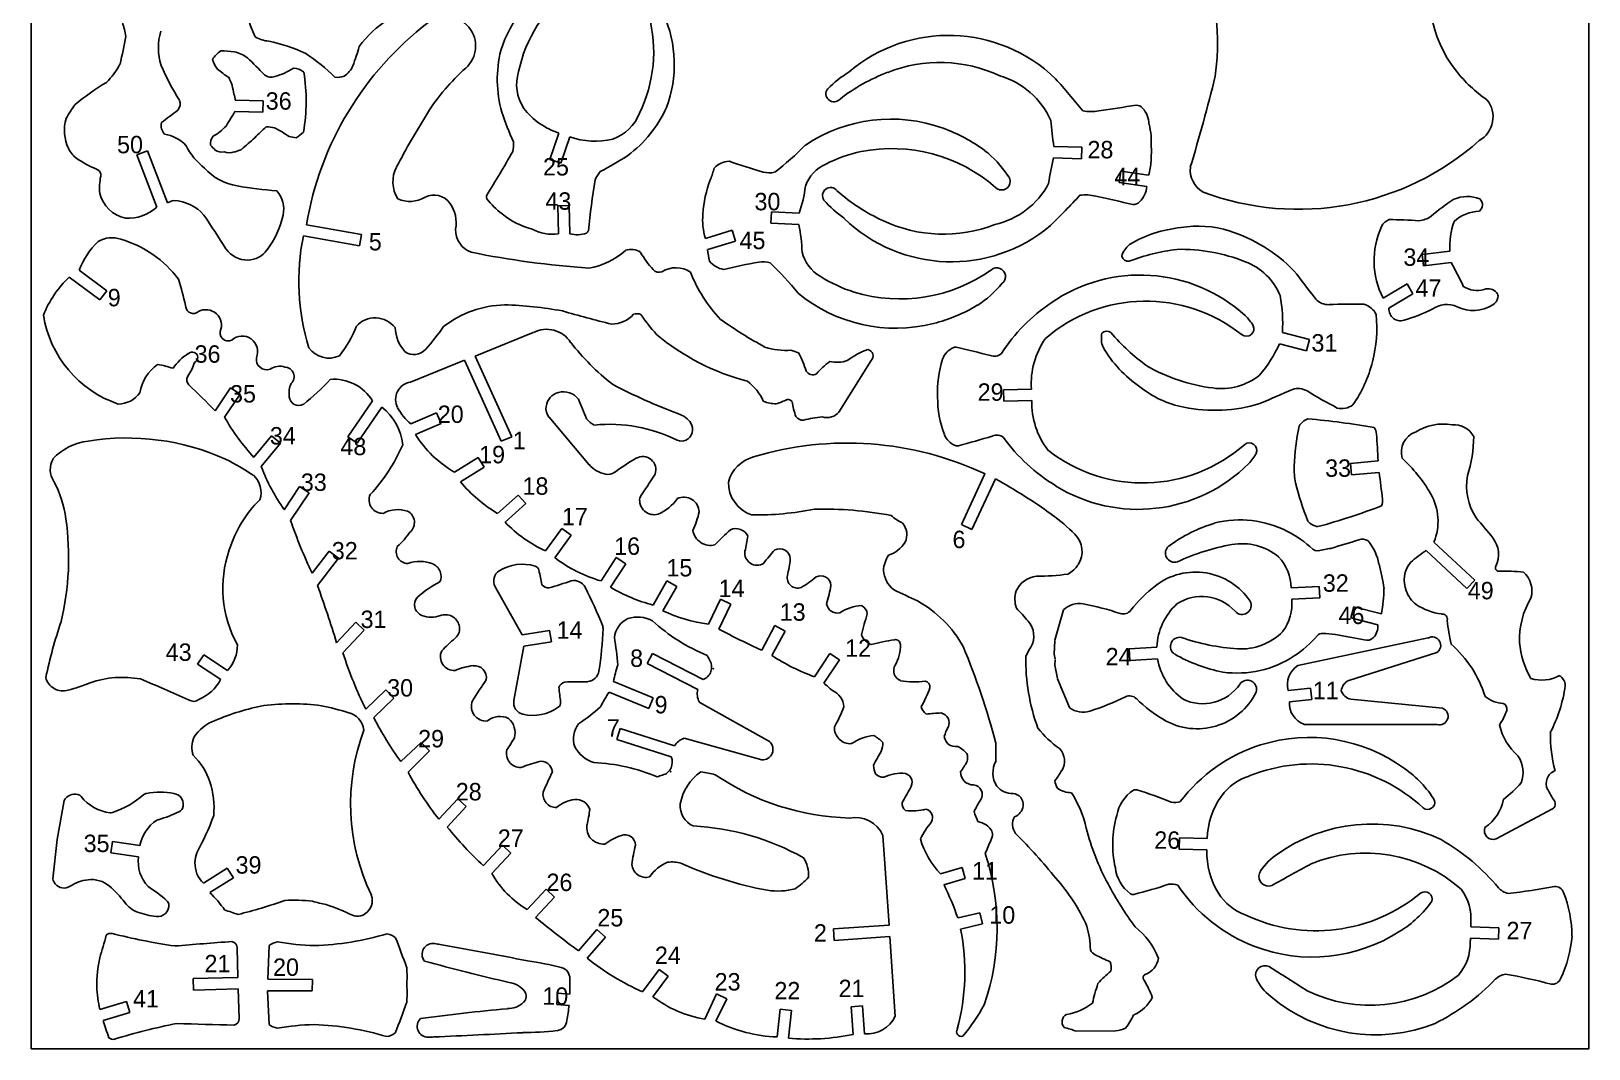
# Model space of a CAD drawing. Extents: x 6 to 285, y 6 to 324.
# Drawn here: x 5.8 to 285, y 5.6 to 187.9 of the extents above; entities that cross this region are included whole.
import ezdxf

# ---------------------------------------------------------------- set-up
doc = ezdxf.new("R2010")
doc.units = 0
doc.header["$MEASUREMENT"] = 0
doc.layers.get('0').update_dxf_attribs({"linetype": 'CONTINUOUS'})
doc.layers.add('TEXT', color=1, linetype='CONTINUOUS')

msp = doc.modelspace()

# ---------------------------------------------------------------- linework, layer by layer
at = {"color": 7}
for p, q in [((47.35, 173.38), (42.31, 173.48)), ((47.38, 175.43), (42.39, 175.52)), ((47.38, 175.43), (47.35, 173.38)), ((100.4, 169.64), (98.78, 164.91)), ((102.35, 168.97), (100.73, 164.24)), ((26.63, 166.45), (24.72, 165.71)), ((28.34, 156.38), (24.72, 165.71)), ((30.25, 157.12), (26.63, 166.45)), ((98.78, 164.91), (99.75, 164.58)), ((194.05, 165.04), (189.06, 165.21)), ((194.12, 167.09), (189.13, 167.25)), ((194.12, 167.09), (194.05, 165.04)), ((100.73, 164.24), (99.75, 164.58)), ((201.12, 162.8), (200.84, 160.77)), ((206.07, 162.1), (201.12, 162.8)), ((205.79, 160.07), (200.84, 160.77)), ((100.2, 156.59), (102.25, 156.65)), ((100.32, 151.6), (100.2, 156.59)), ((102.38, 151.57), (102.25, 156.65)), ((138.48, 155.53), (138.38, 153.48)), ((143.47, 155.28), (138.48, 155.53)), ((126.68, 150.77), (131.45, 152.26)), ((131.45, 152.26), (132.05, 150.3)), ((143.37, 153.23), (138.38, 153.48)), ((127.07, 148.78), (132.05, 150.3)), ((260.1, 148.47), (255.13, 147.9)), ((255.13, 147.9), (255.37, 145.86)), ((260.33, 146.43), (255.37, 145.86)), ((12.64, 143.83), (18.14, 139.75)), ((14.4, 145.07), (19.38, 141.38)), ((248.13, 140.06), (252.43, 142.6)), ((252.43, 142.6), (253.47, 140.83)), ((19.38, 141.38), (18.14, 139.75)), ((249.17, 138.29), (253.47, 140.83)), ((229.55, 131.87), (234.4, 130.63)), ((230.07, 133.89), (234.91, 132.64)), ((234.91, 132.64), (234.4, 130.63)), ((38.76, 119.87), (41.55, 124.02)), ((40.46, 118.72), (43.25, 122.87)), ((43.25, 122.87), (41.55, 124.02)), ((185.09, 123.77), (180.09, 123.65)), ((180.09, 123.65), (180.14, 121.6)), ((67, 121.65), (62.55, 115.24)), ((68.67, 120.54), (64.23, 114.08)), ((185.14, 121.72), (180.14, 121.6)), ((45.72, 111.54), (48.91, 115.39)), ((48.91, 115.39), (50.5, 114.09)), ((64.23, 114.08), (62.55, 115.24)), ((47.04, 109.87), (50.5, 114.09)), ((247.23, 110.89), (242.25, 110.42)), ((242.25, 110.42), (242.44, 108.38)), ((51.16, 102.16), (53.91, 106.34)), ((53.91, 106.34), (55.62, 105.2)), ((247.42, 108.84), (242.44, 108.38)), ((52.31, 100.24), (55.62, 105.2)), ((56.17, 90.77), (59.24, 94.72)), ((57.13, 88.58), (60.87, 93.47)), ((59.24, 94.72), (60.87, 93.47)), ((93.8, 79.72), (88.98, 88.36)), ((231.65, 88.14), (236.65, 88.41)), ((236.65, 88.41), (236.7, 87.39)), ((236.76, 86.37), (236.7, 87.39)), ((190.81, 84.2), (189.31, 78.78)), ((231.76, 86.1), (236.76, 86.37)), ((242.35, 82.78), (242.86, 84.77)), ((247.82, 83.51), (242.86, 84.77)), ((60.55, 78.33), (63.97, 81.98)), ((63.97, 81.98), (65.48, 80.58)), ((247.19, 81.53), (242.35, 82.78)), ((61.69, 76.49), (65.48, 80.58)), ((93.8, 79.72), (98.73, 80.53)), ((94.13, 77.7), (99.06, 78.51)), ((98.73, 80.53), (99.06, 78.51)), ((189.3, 78.73), (189.14, 76.28)), ((232.84, 74.22), (256.17, 79.17)), ((35.6, 74.48), (36.73, 76.18)), ((41, 73.34), (36.73, 76.18)), ((94.13, 77.7), (92.33, 67.97)), ((189.14, 76.28), (189.34, 75.35)), ((202.58, 77.22), (207.57, 77.55)), ((202.71, 75.12), (202.58, 77.22)), ((202.71, 75.12), (207.71, 75.43)), ((257.73, 76.55), (241.97, 71.55)), ((39.77, 71.72), (35.6, 74.48)), ((189.27, 74.33), (189.35, 75.28)), ((189.74, 71.92), (189.27, 74.33)), ((65.8, 66.4), (69.39, 69.88)), ((69.39, 69.88), (70.82, 68.4)), ((191.94, 66.69), (189.76, 71.87)), ((231.12, 69.75), (235.1, 70.17)), ((235.1, 70.17), (235.32, 68.13)), ((67.22, 64.93), (70.82, 68.4)), ((231.34, 67.71), (235.32, 68.13)), ((258.77, 66.57), (242.32, 68.2)), ((233.94, 63.7), (257.79, 63.69)), ((72.05, 57.04), (75.72, 60.44)), ((73.36, 55.12), (77.21, 58.95)), ((75.72, 60.44), (77.21, 58.95)), ((78.88, 46.7), (82.29, 50.36)), ((82.29, 50.36), (83.79, 48.96)), ((11.69, 50.04), (10.45, 43.06)), ((80.38, 45.3), (83.79, 48.96)), ((9.69, 36.01), (10.45, 43.06)), ((20.36, 42.68), (20.08, 40.65)), ((25.31, 41.97), (20.36, 42.68)), ((86.87, 38.38), (90.28, 42.03)), ((90.28, 42.03), (91.78, 40.64)), ((158.47, 43.78), (159.56, 27.72)), ((211.6, 43.39), (211.54, 41.34)), ((216.6, 43.24), (211.6, 43.39)), ((25.03, 39.95), (20.08, 40.65)), ((88.37, 36.98), (91.78, 40.64)), ((216.54, 41.19), (211.54, 41.34)), ((94.7, 30.52), (98.14, 34.15)), ((98.14, 34.15), (99.63, 32.74)), ((96.19, 29.11), (99.63, 32.74)), ((103.92, 23.14), (107.2, 26.91)), ((105.47, 21.8), (108.75, 25.57)), ((107.2, 26.91), (108.75, 25.57)), ((149.6, 27.04), (159.56, 27.72)), ((149.6, 27.04), (149.74, 24.99)), ((149.74, 24.99), (159.7, 25.67)), ((159.7, 25.67), (160.67, 11.38)), ((263.79, 25.36), (268.78, 25.19)), ((263.85, 27.41), (268.85, 27.24)), ((268.85, 27.24), (268.78, 25.19)), ((115.39, 15.78), (118.36, 19.8)), ((118.36, 19.8), (119.99, 18.58)), ((117.24, 14.9), (119.99, 18.58)), ((126.54, 10.87), (128.66, 15.4)), ((128.55, 10.52), (130.47, 14.53)), ((128.66, 15.4), (130.47, 14.53)), ((139.5, 7.68), (140.06, 12.65)), ((140.06, 12.65), (142.1, 12.42)), ((141.54, 7.45), (142.1, 12.42)), ((152.78, 13.11), (154.82, 13.25)), ((153.13, 8.12), (152.78, 13.11)), ((155.17, 8.27), (154.82, 13.25))]:
    msp.add_line(p, q, dxfattribs=at)
at = {"color": 7, "linetype": 'CONTINUOUS'}
for p, q in [((54.59, 151.23), (64.65, 149.46)), ((55.16, 153.22), (65.01, 151.48)), ((65.01, 151.48), (64.65, 149.46)), ((95.81, 133.89), (85.39, 129.69)), ((83.49, 128.92), (73.8, 125.01)), ((83.49, 128.92), (90.06, 114.43)), ((85.39, 129.69), (91.96, 115.2)), ((156.34, 128.9), (150.58, 119.66)), ((73.87, 117.53), (78.46, 119.51)), ((74.68, 115.65), (79.27, 117.63)), ((78.46, 119.51), (79.27, 117.63)), ((98.62, 118.73), (105.83, 110.22)), ((91.96, 115.2), (90.06, 114.43)), ((81.68, 108.88), (85.94, 111.5)), ((82.76, 107.13), (87.01, 109.76)), ((87.01, 109.76), (85.94, 111.5)), ((176.76, 108.56), (172.57, 99.48)), ((178.63, 107.7), (174.43, 98.62)), ((176.76, 108.56), (176.76, 108.56)), ((89.38, 101.46), (93.11, 104.79)), ((94.48, 103.26), (93.11, 104.79)), ((90.75, 99.93), (94.48, 103.26)), ((97.98, 94.77), (100.93, 98.81)), ((102.58, 97.6), (100.93, 98.81)), ((172.57, 99.48), (174.43, 98.62)), ((99.64, 93.56), (102.58, 97.6)), ((257.22, 96.35), (264.54, 89.53)), ((107.95, 89.39), (110.68, 93.57)), ((109.67, 88.27), (112.41, 92.47)), ((112.41, 92.47), (110.68, 93.57)), ((255.83, 94.85), (263.14, 88.03)), ((117.27, 85.07), (119.76, 89.41)), ((119.76, 89.41), (121.54, 88.39)), ((264.54, 89.53), (263.14, 88.03)), ((119.05, 84.05), (121.54, 88.39)), ((127.19, 81.64), (129.37, 86.15)), ((129.03, 80.75), (131.21, 85.25)), ((129.37, 86.15), (131.21, 85.25)), ((136.76, 76.97), (139.1, 81.39)), ((139.1, 81.39), (140.92, 80.42)), ((138.57, 76.01), (140.92, 80.42)), ((117.19, 76.4), (116.21, 74.59)), ((126.24, 71.74), (117.19, 76.4)), ((146.19, 72.22), (148.95, 76.39)), ((148.95, 76.39), (150.66, 75.25)), ((125.28, 69.92), (116.21, 74.59)), ((147.9, 71.09), (150.66, 75.25)), ((110.17, 71.38), (117.28, 68.44)), ((109.38, 69.49), (116.5, 66.54)), ((117.28, 68.44), (116.5, 66.54)), ((138.12, 60.63), (125.56, 67.7)), ((111.39, 62.94), (110.77, 60.99)), ((121.11, 59.83), (111.39, 62.94)), ((120.5, 57.88), (110.77, 60.99)), ((136.76, 57.34), (122.87, 61.21)), ((278.49, 48.54), (268.4, 43.17)), ((36.72, 35.26), (40.95, 37.93)), ((40.95, 37.93), (42.07, 36.22)), ((168.82, 36.89), (172.65, 38.05)), ((172.65, 38.05), (173.24, 36.09)), ((37.84, 33.54), (42.07, 36.22)), ((169.41, 34.93), (173.24, 36.09)), ((171.93, 29.01), (175.82, 29.92)), ((172.4, 27.01), (176.29, 27.93)), ((175.82, 29.92), (176.29, 27.93)), ((42.85, 18.34), (42.75, 23.64)), ((48.2, 18.03), (48.48, 24.08)), ((42.85, 18.34), (34.85, 18.14)), ((34.85, 18.14), (34.9, 16.09)), ((48.2, 18.03), (56.2, 18.01)), ((56.2, 18.01), (56.19, 15.96)), ((18.1, 12.6), (22.9, 14.01)), ((22.9, 14.01), (23.48, 12.04)), ((42.9, 16.29), (34.9, 16.09)), ((42.9, 16.29), (43.06, 10.99)), ((48.19, 15.98), (56.19, 15.96)), ((48.19, 15.98), (48.45, 9.92)), ((100.16, 15.53), (100.02, 13.48)), ((102.35, 15.38), (100.16, 15.53)), ((18.68, 10.63), (23.48, 12.04)), ((102.21, 13.33), (100.02, 13.48)), ((200.17, 8.76), (193.12, 8.71))]:
    msp.add_line(p, q, dxfattribs=at)
at = {"linetype": 'CONTINUOUS'}
msp.add_lwpolyline([(5.8, 5.56), (285, 5.56), (285, 324.27), (5.8, 324.27)], close=True, dxfattribs=at)
at = {"color": 7}
for centre, radius, start, end in [((174.25, 185.91), 44.2, 352.0845, 26.2361), ((278.69, 194.49), 22.22, 161.0542, 218.1273), ((110.88, 177.93), 21.89, 117.8636, 162.7054), ((117.5, 175.6), 24.85, 127.0044, 168.2787), ((57.44, 193.23), 13.09, 171.9707, 208.9057), ((79.81, 174.13), 18.76, 122.2176, 144.0774), ((92.53, 184.19), 24.85, 333.7846, 15.0589), ((99.19, 181.95), 21.89, 339.3579, 24.1997), ((-16.82, 178.55), 40.5, 11.9624, 15.6633), ((39.5, 184.95), 10.88, 164.2679, 196.9998), ((170.24, 159.55), 27.59, 45.9651, 130.2735), ((-71.93, 204.72), 96.38, 346.3517, 349.3712), ((41.78, 180.95), 3.94, 120.4372, 152.0322), ((39.91, 164.59), 19.76, 83.3004, 90.3485), ((48.58, 190.86), 4.74, 236.7387, 267.7382), ((41.41, 154.52), 32.37, 65.1553, 77.5478), ((9.85, 201.52), 57.17, 339.7234, 343.3391), ((111.03, 179.26), 21.68, 166.1785, 195.7451), ((7.93, 189.64), 15.78, 316.0665, 330.9355), ((68.21, 198.35), 42.48, 202.9669, 212.5334), ((45.76, 185.61), 7.97, 200.6758, 214.3357), ((40.28, 176.86), 7.6, 55.6416, 75.2821), ((-226.97, -91.81), 386.43, 44.7208, 45.356), ((37.42, 156.75), 32.34, 45.1034, 57.047), ((59.91, 183.14), 3.84, 300.8656, 338.0865), ((168.65, 156.9), 25.39, 64.8929, 111.5438), ((41.59, 141.07), 43.74, 120.6502, 129.6384), ((55.1, 200.73), 25.27, 230.9414, 236.6241), ((32.9, 175.39), 9.33, 7.52, 27.0867), ((48.82, 181.47), 1.83, 228.3458, 291.4313), ((46.25, 191.19), 11.87, 285.8278, 303.4679), ((52.73, 178.27), 3.02, 49.8131, 88.719), ((22.59, 175.39), 32.5, 350.1104, 9.1725), ((60.8, 182.18), 2.57, 257.6518, 295.0117), ((100.62, 178.32), 7.8, 162.6502, 213.2342), ((163.42, 162.65), 21.05, 121.5314, 134.8378), ((171.33, 149.09), 33.65, 110.9084, 127.6425), ((175.42, 166.12), 14.34, 23.7929, 73.7989), ((-16.1, -0.28), 272.97, 39.5762, 41.1604), ((-97.18, 257.35), 324.6, 343.2006, 346.1818), ((280.74, 196.1), 24.82, 218.1273, 235.6517), ((32.67, 173.94), 9.85, 9.2623, 15.7306), ((149.7, 176.68), 1.44, 141.4296, 318.7619), ((28.45, 163.34), 18.65, 142.3026, 151.4887), ((85.43, 99.63), 91.29, 125.7351, 128.0611), ((30.71, 174.86), 1.8, 321.184, 20.6644), ((-34.45, 218.64), 89.06, 327.5823, 329.5362), ((140.31, 190.16), 52.88, 198.5051, 204.6768), ((104.47, 182.19), 13.19, 218.132, 252.0446), ((107.52, 175.95), 7.8, 288.8292, 339.4132), ((99.89, 183.09), 21.68, 306.3182, 335.8848), ((195.79, 180.86), 7.38, 258.3396, 280.6125), ((139.37, 565.84), 396.47, 278.3809, 279.3604), ((203.78, 172.97), 1.68, 42.135, 87.5337), ((201.75, 171.14), 4.41, 1.4981, 42.135), ((262.97, 172.53), 4.86, 299.3405, 39.3082), ((19.48, 170.14), 7.72, 164.1529, 205.0457), ((31.29, 170.99), 2.2, 166.3598, 224.244), ((34.28, 176.79), 8.74, 298.3402, 317.546), ((60.6, 155.66), 19.7, 129.9883, 138.1739), ((48.14, 166.68), 4.08, 71.6789, 92.8113), ((41.61, 154.29), 18.04, 54.6572, 64.3507), ((159.88, 144.69), 27.46, 69.9887, 123.831), ((159.32, 142.96), 29.28, 53.4702, 70.1237), ((257.03, 178.15), 68.77, 185.2102, 189.1197), ((192.47, 167.61), 14.17, 6.3632, 14.9066), ((28.58, 162.67), 6.88, 43.8691, 80.4769), ((39.89, 167.8), 1.95, 138.4041, 190.1257), ((7.5, 211.14), 57.17, 309.0104, 312.214), ((54.81, 182.39), 13.67, 258.3232, 263.7552), ((46.93, 178.23), 11.39, 304.1516, 312.3542), ((85.02, 167.78), 7.24, 348.6237, 2.3764), ((106.86, 181.37), 13.19, 250.0187, 283.9313), ((229.64, 168.24), 23.11, 177.6858, 183.9161), ((232.96, 204.77), 48.79, 249.4762, 311.6029), ((16.55, 168.77), 4.48, 205.0457, 235.3752), ((24.83, 180.77), 19.06, 235.3752, 247.7308), ((44.3, 172.9), 12.07, 206.874, 232.1362), ((-65.43, 71.07), 141.36, 42.5063, 42.989), ((40.14, 169.1), 2.86, 241.4963, 274.9978), ((41.3, 168.9), 2.8, 251.0661, 288.9339), ((41.09, 171.26), 5.14, 282.5755, 297.8242), ((-134.93, 294.96), 260.95, 328.4475, 330.4723), ((83.49, 209.68), 52.88, 297.3865, 303.5582), ((105.46, 206.1), 54.96, 307.7012, 315.3911), ((159.8, 141.39), 25.48, 101.8384, 116.9854), ((160.04, 138.5), 28.36, 48.9952, 101.1304), ((165.72, 152.27), 17.99, 33.1286, 52.1783), ((256.07, 149.77), 68.77, 167.028, 170.9375), ((144.18, 167.74), 62.42, 357.133, 359.0147), ((17.2, 162.11), 1.1, 348.5426, 67.7308), ((44.31, 170.06), 10, 222.0548, 260.9323), ((113.34, 158.05), 7.24, 139.6869, 153.4396), ((114.89, 166.66), 13.73, 337.3204, 346.155), ((131.19, 160.42), 4.19, 93.8217, 135.1774), ((167.78, 269.95), 111.62, 250.7091, 253.9976), ((138.13, 166.5), 4, 253.7167, 283.5349), ((150.98, 157.9), 6.77, 113.9158, 160.8275), ((179.74, 160.98), 1.54, 224.6502, 47.0293), ((197.05, 165), 9.48, 342.1944, 357.6957), ((218.08, 163.03), 4.53, 173.6301, 240.6806), ((28.58, 159.8), 10.52, 168.5426, 185.2769), ((54.77, 227.1), 67.99, 259.8065, 265.8206), ((46.01, 155.96), 5.06, 348.4298, 41.2888), ((365.01, 123.12), 260.95, 171.591, 173.6159), ((146.87, 153.97), 20.69, 159.0393, 176.8205), ((119.28, 163.37), 25.51, 341.5171, 352.6986), ((149.08, 158.45), 1.44, 37.3858, 214.7181), ((172.52, 184.52), 33.65, 228.5052, 245.2392), ((175.46, 167.26), 14.34, 282.3487, 332.3547), ((201.4, 160.48), 4.41, 314.0127, 354.6496), ((23.98, 160.31), 6.06, 194.0941, 257.7715), ((23.16, 162.07), 7.69, 266.5888, 312.305), ((31.75, 154.82), 2.75, 97.5395, 123.2132), ((31.1, 150.09), 7.46, 40.5113, 87.7669), ((88.41, 158.17), 1, 166.1735, 197.9153), ((101.16, 169.05), 17.69, 219.2355, 231.7199), ((163.71, 171.53), 21.05, 221.3099, 234.6163), ((-4.45, 346.15), 272.97, 314.9873, 316.5715), ((194.79, 151.18), 7.38, 75.5351, 97.8081), ((112.63, -229.13), 396.47, 76.7873, 77.7668), ((203.29, 158.52), 1.68, 268.614, 314.0127), ((278.48, 129.62), 33.23, 122.0952, 130.9295), ((263.22, 152.27), 6, 68.2684, 113.4918), ((264.54, 156.77), 1.4, 306.502, 49.7974), ((-233.37, -25.58), 324.91, 32.4776, 33.7525), ((34.39, 158.84), 17.04, 323.4717, 346.7572), ((98.93, 165.76), 13.73, 230.509, 255.8935), ((136.82, 154.04), 10.66, 174.2211, 197.8999), ((170.73, 174.16), 27.59, 225.8742, 310.1826), ((169.32, 176.91), 25.39, 244.6039, 291.2548), ((250.12, 151.83), 2.5, 111.6123, 155.2076), ((247.7, 49.87), 104.29, 86.2503, 89.1752), ((254.19, 158.37), 4.44, 274.2725, 304.7479), ((272.83, 149.44), 12.76, 160.0351, 184.3588), ((265.67, 148.39), 7.26, 92.3565, 131.8039), ((20.26, 145.88), 5, 71.3975, 119.2987), ((99.21, 159.07), 7.56, 241.2871, 278.4434), ((103.61, 156.36), 4.94, 255.6095, 290.3181), ((104.76, 152.55), 1, 304.148, 335.8898), ((118.49, 147.59), 25.51, 1.5892, 12.7707), ((213.98, 130.82), 21.98, 95.4938, 120.9776), ((214.99, 134.33), 18.63, 72.6197, 99.6206), ((212.17, 125.51), 27.89, 44.2448, 72.5115), ((261.12, 146.75), 14.62, 155.2076, 207.2456), ((28.49, 139.49), 15.15, 134.7993, 158.3908), ((16.37, 131.66), 19.74, 36.6115, 73.8592), ((44.62, 151.67), 4.79, 215.5909, 270.6492), ((44.65, 151.02), 4.13, 270.2161, 325.9398), ((147.85, 150.95), 20.91, 186.0288, 191.7281), ((150.58, 149.88), 6.77, 193.4603, 240.372), ((205.13, 146.52), 3.99, 128.1213, 164.8035), ((215.59, 112.62), 36.45, 96.9717, 110.8276), ((211.88, 117.79), 31.02, 68.1972, 91.3242), ((130.63, 149.34), 4.19, 219.1105, 260.4662), ((156.15, 36.71), 111.62, 100.2902, 103.5787), ((136.94, 142.6), 4, 70.7529, 100.5711), ((100.49, 106.45), 54.96, 38.8968, 46.5867), ((178.89, 143.95), 1.54, 307.2586, 129.6377), ((202.44, 147.88), 1.21, 195.051, 278.6078), ((219.64, 136.47), 10.79, 21.9772, 69.6048), ((82.31, 53.11), 201.01, 26.2826, 27.6643), ((25.98, 129.72), 19.42, 133.3943, 157.8601), ((-37.07, 122.18), 72.47, 13.2336, 17.0568), ((161, 165.43), 25.48, 237.3024, 252.4495), ((161.53, 168.28), 28.36, 253.1574, 305.2926), ((165.81, 154.01), 17.99, 302.1095, 321.1592), ((204.56, 116.11), 28.09, 47.8507, 124.6221), ((-310.81, -278.24), 688.4, 37.40239, 37.93432), ((160.75, 162.14), 27.46, 230.4569, 284.2991), ((204.16, 135.55), 25.97, 356.3263, 11.0046), ((238.34, 142), 3.11, 222.4707, 272.1913), ((264.93, 146.01), 4.57, 238.3419, 286.3466), ((266.96, 139.73), 2.03, 40.1219, 111.2501), ((266.64, 140.66), 2.13, 302.2809, 346.3074), ((267.74, 140.39), 1, 346.3074, 40.1219), ((27.92, 140.18), 20.17, 188.9823, 251.2052), ((34.91, 138.75), 1.44, 179.2106, 290.4107), ((37.12, 135.2), 2.79, 345.2772, 127.8097), ((160.37, 163.92), 29.28, 284.1642, 300.8176), ((206.39, 112.89), 31.77, 124.0331, 147.0797), ((205.6, 111.94), 27.58, 51.2895, 130.7497), ((217.13, 130.41), 9.05, 31.3982, 46.0731), ((242.86, 24.03), 114.96, 89.0964, 92.1913), ((243.77, 135.64), 3.45, 25.575, 74.8001), ((223.47, 134.75), 23.53, 345.0177, 5.8077), ((251.28, 138.12), 2.12, 175.3488, 294.5069), ((243.66, 164.85), 29.88, 285.8334, 296.3646), ((259.51, 134.62), 4.31, 64.0694, 126.7954), ((264.27, 144.41), 6.57, 244.0694, 302.2809), ((41.12, 133.85), 1.45, 153.7856, 296.2983), ((198.6, 132.94), 1.21, 52.556, 136.1127), ((223.6, 134.6), 1.36, 236.3957, 22.9524), ((43.62, 130.49), 2.78, 336.5047, 132.0228), ((171.43, 130.59), 0.679, 76.7263, 122.7313), ((63.03, -343.58), 487.08, 76.3803, 77.1228), ((199.15, 124.77), 14.09, 145.0929, 184.0571), ((201.61, 132.84), 3.99, 166.3602, 203.0424), ((216.93, 142.32), 21.98, 210.1862, 235.6699), ((227.12, 157.49), 36.45, 220.3361, 234.1921), ((206.05, 142.91), 25.97, 320.1591, 334.8374), ((38.37, 122.84), 8.51, 121.1715, 146.8662), ((25.39, 131.87), 10.27, 325.7271, 341.0754), ((34.67, 129.42), 0.988, 295.9799, 135.7753), ((48.05, 129.12), 1.9, 172.2291, 287.6517), ((186.66, 123.37), 18.41, 161.7335, 183.185), ((172.33, 128.1), 3.32, 112.4445, 161.7335), ((178.45, 131.48), 1.82, 246.4899, 313.7094), ((223.36, 134.3), 23.53, 325.356, 346.1461), ((33.32, 121.63), 8.18, 126.6759, 169.5939), ((23.99, 104.38), 24.22, 72.5587, 79.4083), ((34.89, 125.4), 1.22, 145.7271, 226.9719), ((50.32, 125.01), 2.86, 70.3229, 126.3043), ((51.25, 126.02), 1.68, 312.471, 88.9755), ((221.38, 154.75), 31.02, 239.8396, 262.9665), ((219.17, 134.64), 10.79, 261.559, 309.1866), ((21.39, 125.86), 4.77, 270.3756, 324.7501), ((-48.99, 35.54), 121.71, 43.8615, 46.9719), ((57, 122.94), 4.97, 158.2368, 186.3488), ((34.56, 147.35), 33.07, 307.2723, 318.6389), ((60.08, 117.42), 8.11, 31.4713, 94.9708), ((216.12, 138.76), 18.63, 231.5432, 258.544), ((-45.49, 753.76), 688.4, 293.22945, 293.76138), ((232.88, 120.77), 3.11, 58.9725, 108.6931), ((293.74, 221.94), 114.96, 238.9725, 242.0674), ((53.77, 122.54), 1.71, 184.853, 298.6154), ((62.8, 112.89), 9.64, 5.3424, 52.5053), ((186.68, 122.21), 18.41, 179.5721, 201.0235), ((199.23, 121.4), 14.09, 178.7, 217.6641), ((217.91, 147.85), 27.89, 258.6523, 286.919), ((240.7, 123.73), 3.45, 256.3637, 305.5887), ((73.19, 137.18), 37.57, 209.4264, 223.04), ((235.5, 115.79), 2.77, 107.796, 151.5431), ((223.74, -11.6), 130.48, 79.9413, 85.2038), ((22.97, 71.98), 43.03, 65.7494, 99.3048), ((172.6, 116.79), 3.32, 201.0235, 250.3125), ((40.74, 582.66), 487.08, 285.6343, 286.3767), ((178.88, 113.71), 1.82, 49.0476, 116.2671), ((205.89, 133.62), 31.77, 215.6773, 238.7239), ((277.16, 107.9), 45.04, 168.2068, 177.3563), ((244.6, 115.56), 2.34, 3.6384, 34.3221), ((-858.1, 45.44), 1107.27, 3.38868, 3.63843), ((17.29, 104.09), 10.44, 97.0795, 136.5145), ((43.13, 126.54), 31.93, 317.239, 336.4615), ((171.82, 114.26), 0.679, 240.0257, 286.0307), ((205.05, 134.53), 27.58, 232.0073, 311.4676), ((224.12, 112.76), 1.36, 339.8046, 126.3613), ((217.46, 116.63), 9.05, 316.6839, 331.3588), ((13.05, 109.37), 3.83, 150.2317, 213.8646), ((20.26, 70.27), 45.74, 56.322, 63.542), ((80.53, 122.83), 35.91, 201.1479, 215.1344), ((204.22, 130.31), 28.09, 238.1349, 314.9063), ((244.09, 109.56), 11.93, 178.0137, 192.5896), ((-7.54, 97.96), 19.72, 7.4753, 28.0444), ((42.93, 105.27), 4.08, 340.7988, 48.6335), ((276.29, 117.29), 45.04, 193.247, 202.3965), ((-851.08, -30.21), 1107.27, 6.96483, 7.21458), ((61.53, 88.81), 21.12, 134.2862, 163.1239), ((68.79, 103.92), 2.42, 156.862, 272.607), ((245.7, 103.77), 2.34, 336.2811, 6.9648), ((-36.27, 93.54), 48.79, 346.4564, 8.2275), ((71.52, 96.71), 5.46, 71.5746, 118.6451), ((72.24, 99.87), 2.26, 310.1099, 63.6736), ((201.8, 224.92), 130.48, 285.3995, 290.662), ((137.47, 129.47), 90.04, 198.9425, 205.449), ((60.05, 107.81), 16.73, 312.8703, 324.6746), ((226.39, 72.62), 28.43, 107.2518, 125.9158), ((222.46, 81.62), 18.71, 62.8767, 103.9111), ((221.82, 80.39), 20.09, 47.0471, 62.8767), ((236.79, 101.87), 2.77, 219.0601, 262.8073), ((60.98, 88.06), 20.83, 160.7161, 209.0108), ((73.37, 94.65), 2.14, 155.1808, 268.2452), ((210.75, 94.38), 1.65, 129.2565, 287.2793), ((227.89, 57.39), 39.13, 100.1598, 115.1784), ((222.82, 85.68), 10.39, 50.7006, 100.1361), ((236.28, 95.92), 1.12, 227.0471, 279.9846), ((217.35, 203.44), 110.3, 279.9846, 281.1777), ((109.45, 529.98), 453.57, 286.5607, 287.2272), ((244.44, 95.18), 1.71, 55.1244, 112.6102), ((238.55, 90.8), 8.98, 10.3101, 40.112), ((75.46, 86.77), 6.13, 67.7861, 110.5557), ((76.86, 90.2), 2.42, 335.8747, 67.7861), ((93.86, 84.51), 7.88, 73.4099, 121.7785), ((223.17, 87.96), 8.48, 1.2288, 42.7778), ((214.26, 83.38), 34.34, 7.7603, 15.243), ((90.83, 89.4), 2.13, 121.7785, 209.1457), ((95.83, 91.1), 1, 12.4719, 73.4099), ((-18.32, 65.85), 117.91, 11.1735, 12.4719), ((76.47, 164.22), 79.24, 286.2457, 289.2561), ((103.09, 87.17), 2.29, 28.3199, 102.0597), ((214.5, 79.17), 11.81, 33.846, 127.5041), ((-189.93, 0.41), 262.32, 17.2799, 19.6405), ((85.98, 74.68), 16.09, 115.4089, 132.7421), ((98.56, 89.71), 1.57, 219.8848, 273.0096), ((36.93, 53.39), 76.58, 21.3533, 27.0882), ((221.83, 69.62), 23.84, 127.5041, 142.5108), ((215.62, 78.52), 8.09, 42.2046, 123.4089), ((221.53, 88.49), 26.75, 349.2639, 358.9854), ((76.59, 85.12), 2.06, 137.9273, 248.5912), ((193.63, 81.3), 4.04, 79.894, 134.152), ((186.38, 40.65), 45.33, 71.1793, 79.894), ((201.55, 85.17), 1.7, 251.1793, 322.5108), ((218.58, 77.13), 11.01, 132.3127, 177.8446), ((222.85, 85.01), 1.63, 220.1458, 27.001), ((223.31, 85.37), 8.48, 323.4111, 4.9601), ((99.66, 52.46), 93.33, 161.4748, 167.8477), ((77.49, 87.75), 4.85, 250.0782, 289.9218), ((80.02, 80.77), 2.58, 15.2674, 109.9218), ((80.31, 80.85), 2.28, 310.7041, 15.2674), ((107.31, 80.91), 1, 357.3258, 21.3533), ((243.72, 81.44), 3.48, 319.5343, 1.3395), ((104.93, 52.22), 35.48, 130.7041, 136.0297), ((31.82, 84.43), 76.58, 351.5909, 357.3258), ((211.66, 77.65), 1.65, 78.9096, 236.9324), ((224.71, 116.26), 39.13, 251.0105, 266.0291), ((222.71, 87.6), 10.39, 266.0528, 315.4883), ((221.16, 92.75), 20.09, 303.3122, 319.1417), ((237.2, 78.87), 1.12, 86.2043, 139.1417), ((229.97, -30.06), 110.3, 85.0112, 86.2043), ((157.91, -366.34), 453.57, 78.9617, 79.6282), ((245.24, 80.48), 1.71, 253.5787, 311.0645), ((256.92, 77.84), 1.52, 302.0811, 119.5611), ((36.2, 77.81), 6.56, 317.031, 1.3049), ((130.05, 98.41), 71.79, 197.7797, 206.482), ((81.61, 75.81), 2.45, 154.7346, 274.1805), ((218.57, 77.25), 11.01, 189.4998, 235.0317), ((224.86, 100.96), 28.43, 240.2731, 258.9371), ((221.92, 91.59), 18.71, 262.2778, 303.3122), ((86.28, 62.73), 11.55, 96.2222, 112.8854), ((85.26, 72.08), 2.14, 349.2803, 96.2222), ((105.31, 73.62), 2.29, 276.6194, 350.3591), ((234.97, 70.84), 3.99, 122.16, 195.786), ((11.52, 72.88), 3.19, 193.8826, 286.5554), ((2.05, 106.8), 38.42, 285.6762, 291.9263), ((22.17, 54.23), 17.89, 79.668, 108.8456), ((-108.17, -249.39), 347.88, 65.8735, 67.4255), ((32.63, 75.58), 8.11, 293.5843, 331.6124), ((1200.69, -661.49), 1333.06, 146.63336, 146.82621), ((101.84, 69.76), 1.57, 105.6695, 158.7942), ((-16.52, 54.93), 117.91, 6.2072, 7.5056), ((104.78, -7.9), 79.24, 89.423, 92.4333), ((215.81, 75.49), 8.09, 243.9354, 325.1398), ((223.82, 69.99), 1.63, 340.3434, 147.1986), ((242.85, 69.5), 2.23, 113.2281, 174.4892), ((34.92, 69.42), 1.6, 236.0774, 306.7133), ((87.33, 66.92), 2.63, 157.4003, 276.4201), ((94.42, 67.58), 2.13, 169.5334, 256.9005), ((99.7, 67.57), 1, 305.2692, 6.2072), ((181.97, 109.32), 45.33, 287.4504, 296.1651), ((202.71, 67.1), 1.7, 44.8336, 116.1651), ((220.83, 85.11), 23.84, 224.8336, 239.8403), ((214.78, 74.71), 11.81, 239.8403, 333.4984), ((235.32, 67.45), 3.99, 176.1665, 249.7926), ((242.76, 70.39), 2.23, 197.4634, 258.7244), ((115.55, 89.09), 54.03, 206.5592, 216.3747), ((89.85, 61.62), 3.5, 64.1025, 129.641), ((89.03, 62.16), 3.51, 345.2279, 47.8268), ((95.73, 73.19), 7.88, 256.9005, 305.2692), ((194.36, 69.92), 4.04, 233.1924, 287.4504), ((258.25, 65.14), 1.52, 252.3915, 69.8714), ((93.52, 58.51), 2.54, 165.7243, 271.3915), ((49.91, 86.86), 49.62, 326.0292, 328.9521), ((234.94, 32.25), 29.11, 107.5441, 142.8121), ((234.89, 32.46), 28.89, 53.7858, 107.5839), ((106.2, 23.23), 35.08, 105.733, 111.0865), ((97.23, 55.09), 1.99, 2.9938, 105.733), ((235.2, 27.03), 29.57, 47.1904, 111.9997), ((126.85, 84.16), 60.87, 208.5072, 217.9922), ((869.05, -303.86), 849.44, 154.9957, 155.25538), ((130.99, 47.82), 8.99, 124.9736, 169.6751), ((122.7, 32.71), 22.69, 75.369, 82.0434), ((153.56, 91.4), 44.5, 235.6153, 268.5862), ((226.84, 45.38), 9.45, 106.6578, 144.6612), ((241.02, 40.02), 19.18, 31.6092, 55.2187), ((13.67, 48.9), 2.29, 76.8249, 149.2415), ((13.96, 50.16), 1, 37.9752, 76.8249), ((20.84, 55.52), 7.72, 217.9752, 263.3574), ((14.94, 63.94), 16.94, 288.7199, 310.7382), ((26.65, 50.35), 1, 100.2317, 130.7382), ((28.88, 38.03), 13.52, 79.355, 100.2317), ((31.1, 49.37), 1.96, 336.7768, 82.0262), ((99.94, 51.18), 2.4, 167.6393, 271.2987), ((207.02, 46.25), 6.72, 123.0378, 170.3856), ((203.78, 51.16), 0.829, 75.8526, 120.036), ((180.79, -22.84), 78.32, 67.978, 72.7757), ((230.32, 42.92), 13.72, 144.6612, 178.6473), ((11.79, 50.02), 0.1, 149.2415, 169.9136), ((20.06, 48.85), 1, 263.3574, 288.7199), ((22.04, 69.3), 23.61, 286.0855, 296.0955), ((31.98, 49), 1, 296.0955, 336.7768), ((103.81, 44.5), 5.74, 95.7563, 131.6808), ((103.49, 47.62), 2.6, 18.8495, 95.7563), ((72.93, 53.18), 33.36, 347.0157, 351.8756), ((126, 49.05), 3.87, 174.3123, 246.8563), ((210.79, 53.26), 3.55, 259.7763, 285.7354), ((256.09, 49.75), 1.31, 232.5322, 14.1093), ((31.93, 40.84), 6.72, 122.5653, 170.2409), ((28.86, 45.65), 1, 106.0855, 122.5653), ((132.47, 87.58), 67.09, 219.0652, 227.1753), ((108.35, 45.2), 2.96, 170.6202, 274.972), ((122.05, -0.06), 45.62, 60.9042, 86.9522), ((153.53, 41.62), 5.39, 23.5367, 101.3866), ((217.86, 42.2), 18.21, 163.508, 178.4007), ((246.09, 16.72), 29.13, 64.6838, 126.3116), ((115.6, 32.47), 12.02, 109.4863, 125.5505), ((112.22, 42.02), 1.89, 1.202, 109.4863), ((152.21, 33.19), 39.12, 166.8911, 172.0959), ((217.86, 42.15), 18.21, 178.2469, 193.1397), ((239.01, 9.41), 38.9, 39.9521, 59.8565), ((31.7, 39.19), 6.72, 173.5224, 222.4949), ((139.49, 36.7), 5.67, 355.9891, 33.1206), ((230.25, 40.71), 13.72, 178.0004, 211.9864), ((233.34, 33.24), 8.28, 122.8936, 152.9398), ((245, 14.79), 25.84, 48.5083, 112.1691), ((104.02, 45.99), 18.06, 209.9342, 238.9414), ((115.98, 38.8), 2.52, 185.2525, 285.3143), ((123.08, 31.81), 7.89, 113.9355, 144.6857), ((120.5, 31.72), 7.32, 75.9227, 94.82), ((149.94, 99.98), 67.12, 245.6602, 259.5433), ((134.3, 46.44), 14.84, 304.6893, 316.9384), ((206.81, 38.75), 6.72, 186.2621, 233.6099), ((227.55, 36.41), 1.69, 159.6485, 291.122), ((-186.65, 800.2), 870.54, 298.45624, 298.98832), ((9.79, 36), 0.1, 173.8497, 194.5218), ((11.91, 36.55), 2.29, 194.5218, 218.8202), ((11.69, 36.37), 2, 218.8202, 302.7139), ((16.94, 28.19), 7.72, 96.9298, 122.7139), ((16.61, 30.89), 5, 49.9382, 96.9298), ((8.93, 21.75), 16.94, 36.2979, 49.9382), ((14.24, 14.62), 23.61, 47.6678, 58.0112), ((139.63, 46.1), 12.27, 261.2274, 284.7114), ((184.65, 109.26), 78.32, 283.872, 288.6696), ((210.15, 31.53), 3.55, 70.9123, 96.8713), ((235.49, 51.09), 29.11, 213.8356, 249.1035), ((255.58, 32.38), 1.31, 342.5383, 124.1154), ((255.19, 28.91), 8.68, 354.4431, 37.1217), ((271.19, 36.56), 3.21, 222.5563, 258.1468), ((261.26, 124.59), 91.65, 275.8067, 281.0636), ((278.92, 33), 1.65, 21.2456, 92.5083), ((259.59, 25.48), 22.39, 0.7676, 21.2456), ((26.61, 34.74), 5, 216.2979, 249.8209), ((28.51, 31.22), 1.96, 261.7371, 6.9865), ((29.47, 31.34), 1, 6.9865, 47.6678), ((203.28, 34.03), 0.829, 236.6117, 280.7951), ((226.63, 38.45), 9.45, 211.9864, 249.9898), ((236.06, 56.29), 29.57, 244.648, 309.4573), ((241.11, 42.98), 19.18, 301.429, 325.0384), ((29.55, 42.74), 13.52, 249.8209, 264.4083), ((180.94, 130.86), 132.42, 230.2093, 234.4354), ((259.58, 27.63), 4.28, 357.0259, 5.8671), ((235.43, 50.89), 28.89, 249.0638, 302.8619), ((259.51, 25.42), 4.28, 350.3379, 359.1791), ((259.66, 27.56), 22.39, 334.9594, 355.4374), ((255.05, 24.44), 8.68, 319.0833, 1.7619), ((133.42, 56.69), 44.71, 231.3106, 246.2278), ((226.96, 18.78), 1.69, 65.083, 196.5565), ((-236.87, -715.92), 870.54, 57.21667, 57.74875), ((232.95, 21.57), 8.28, 203.2651, 233.3113), ((245.81, 39.2), 25.84, 244.0359, 307.6967), ((240.18, 44.97), 38.9, 296.3485, 316.2529), ((270.5, 15.74), 3.21, 98.0582, 133.6487), ((254.77, -71.44), 91.65, 75.1414, 80.3983), ((278.45, 18.78), 1.65, 263.6967, 334.9594), ((130.18, 32.03), 21.48, 232.9216, 260.2216), ((246.77, 37.2), 29.13, 229.8934, 291.5212), ((155.68, 13.79), 5.54, 264.7565, 334.2491), ((140.57, 34.35), 26.69, 243.2395, 267.702), ((144.96, 48.98), 41.67, 265.2879, 281.304)]:
    msp.add_arc(centre, radius, start, end, dxfattribs=at)
at = {"color": 7, "linetype": 'CONTINUOUS'}
for centre, radius, start, end in [((80.17, 185.23), 5.3, 311.5769, 127.3947), ((111.86, 143.77), 57.48, 127.3947, 170.5363), ((108.71, 153.06), 37.71, 131.5769, 147.6888), ((188.29, 102.73), 131.86, 147.6888, 152.5275), ((76.38, 160.91), 5.74, 152.5275, 212.2131), ((73.7, 162.73), 5.34, 246.0086, 300.4997), ((78.02, 155), 3.52, 36.3794, 117.1464), ((75.77, 153.51), 6.21, 349.6795, 35.1898), ((94.46, 143.16), 40.68, 168.554, 197.1456), ((86.18, 152.3), 4.3, 178.6991, 249.019), ((116.74, 307.16), 162.08, 258.5766, 266.112), ((103.73, 158.02), 12.73, 279.1422, 312.4355), ((113.32, 145.71), 3.09, 56.0622, 108.9684), ((127.52, 155.07), 14.21, 208.6176, 223.9947), ((118.37, 146.08), 1.39, 219.1415, 290.7362), ((121.38, 140.8), 4.71, 56.29, 122.305), ((147.55, 153.76), 25.23, 200.9975, 223.9196), ((91.17, 120.15), 18.72, 91.5619, 127.6452), ((88.6, 69.17), 69.72, 79.7395, 88.3076), ((156.62, 328.15), 198.33, 253.718, 256.3606), ((109.75, 140.89), 5.48, 271.1167, 317.4103), ((114.35, 135.41), 1.87, 66.5152, 107.8256), ((145.93, 158.39), 37.46, 214.5973, 221.4918), ((45.63, 142.12), 19.77, 321.2136, 339.0866), ((67.44, 131.97), 4.56, 37.9312, 137.2768), ((78.36, 135.23), 7.34, 183.5713, 220.1909), ((28.97, 171.9), 62.78, 319.2433, 323.9646), ((98.19, 129.34), 5.14, 32.9981, 117.569), ((172.34, 196.18), 73.73, 234.3589, 241.6453), ((136.74, 158.75), 43.36, 217.8543, 231.9028), ((144.5, 165.28), 41.4, 229.9759, 255.5604), ((141.06, 142.78), 12.08, 251.9893, 274.4109), ((59.17, 133.71), 4.39, 215.3877, 295.1996), ((74.41, 132.74), 2.79, 233.6549, 319.2433), ((163.26, 189.34), 62.35, 250.0456, 251.3741), ((123.25, 119.9), 22.61, 18.2715, 27.2616), ((157.56, 116.91), 14.61, 126.0815, 138.8247), ((150.24, 134.4), 5.83, 257.286, 288.4966), ((160.67, 117.38), 14.35, 109.96, 126.7496), ((155.56, 129.74), 1.14, 313.0316, 79.2917), ((145.87, 127.66), 1.33, 210.1024, 301.5729), ((74.24, 121.92), 3.12, 98.0894, 208.3262), ((101.12, 120.23), 3.04, 105.4175, 171.7579), ((101.21, 119.89), 3.4, 37.4269, 105.4175), ((161.97, 224.67), 112.75, 242.5418, 249.1355), ((128.29, 117.5), 9.68, 24.8745, 52.535), ((80.22, 125.14), 9.92, 208.3262, 230.1574), ((100.64, 120.3), 2.57, 171.7579, 217.7462), ((720.08, 371), 664.6, 202.00819, 202.33326), ((139.55, 128.31), 7.18, 249.7934, 268.2634), ((136.14, 132.13), 11.45, 286.2096, 296.9591), ((141.33, 120.82), 1.1, 39.1961, 89.9865), ((157.91, 124.16), 15.95, 189.5534, 199.437), ((108.33, 120.76), 3.78, 217.503, 245.1552), ((109.47, 90.25), 27.21, 63.5534, 95.7436), ((120.83, 115.66), 3.78, 31.6376, 74.9183), ((122.23, 116.53), 2.13, 296.3065, 31.6376), ((144.18, 119.83), 1.64, 216.3665, 271.5078), ((149.62, 97.9), 21, 95.5842, 104.879), ((148.43, 121.54), 2.88, 252.6606, 320.4619), ((258.97, 107.86), 9.65, 80.9446, 121.6849), ((260.75, 113.26), 4.14, 28.9245, 93.6277), ((91.56, 126.1), 19.85, 211.7767, 240.1624), ((122.39, 116.22), 1.79, 243.5534, 296.3065), ((255.21, 112.47), 3.83, 110.1129, 196.1832), ((240.8, 115.5), 23.57, 342.1143, 359.4149), ((115.42, 109.33), 2.35, 340.0758, 119.8771), ((152.04, 56.11), 57.99, 64.7591, 106.7923), ((109.86, 113.72), 5.33, 220.9433, 257.8781), ((135.02, 75.2), 41.71, 119.8771, 126.2275), ((136.89, 105.51), 6.32, 104.6993, 165.2894), ((231.89, 90.49), 28.7, 30.481, 46.8038), ((104.04, 125.27), 27.96, 220.435, 238.392), ((109.17, 110.5), 2.04, 257.8781, 306.2275), ((-100.18, 246.23), 257.68, 326.573, 327.6978), ((136.93, 107.04), 6.16, 179.2916, 251.1644), ((130.41, 20.6), 99.56, 54.1509, 61.0329), ((273.34, 106.4), 10.27, 169.571, 213.8498), ((117.5, 103.9), 2.64, 171.7582, 285.6088), ((114.98, 108.81), 8.12, 293.4342, 324.922), ((122.79, 101.65), 2.75, 2.3305, 115.1842), ((248.22, 100.1), 9.75, 337.4013, 30.481), ((109.7, 105.37), 16.25, 334.8145, 347.1902), ((135.73, 153.72), 52.51, 269.1312, 281.5187), ((147.63, 36.95), 65.33, 79.1429, 91.2325), ((165.58, 107.57), 8.58, 228.82, 245.2332), ((168.09, 72.75), 35.21, 45.2359, 54.1509), ((194.96, 39.31), 92.97, 38.4408, 41.3065), ((107.77, 116.14), 23.5, 223.6057, 245.39), ((127.61, 99.02), 3.26, 189.9704, 283.1208), ((155.18, 71), 36.56, 131.0916, 137.2002), ((132.14, 96.41), 2.36, 26.2284, 114.8747), ((159.66, 97.72), 3.1, 333.3626, 41.4755), ((189.83, 94.67), 4.34, 327.5666, 45.2359), ((114.47, 99.89), 19.94, 344.9411, 352.9793), ((177.64, 60.96), 51.4, 138.612, 142.0856), ((139.97, 93.26), 1.9, 1.9833, 117.9697), ((157.84, 99.19), 5.42, 287.5755, 328.1233), ((264.06, 94.15), 4.76, 333.5499, 38.4408), ((115.1, 113.97), 25.6, 232.8453, 253.7766), ((135.91, 94.41), 2.21, 172.1592, 302.2607), ((116.64, 96.24), 25.4, 346.6131, 353.408), ((164.79, 90.71), 6.26, 148.0428, 174.8879), ((189.42, 94.94), 4.83, 296.8616, 327.5666), ((256.88, 89.51), 4.98, 140.5029, 202.1122), ((268.12, 76.17), 22.36, 123.3373, 132.4029), ((143.19, 89.99), 1.88, 168.5404, 290.1627), ((134, 104.82), 19.29, 300.6654, 310.3122), ((147.33, 88.5), 1.82, 3.3203, 117.936), ((163.71, 91.81), 5.19, 186.0309, 229.8776), ((186.5, 85.67), 4.58, 96.0405, 155.1271), ((185.98, 129.86), 39.64, 270.0581, 278.148), ((268.86, 91.76), 0.607, 153.5499, 270.4237), ((269.22, 43.46), 47.7, 85.123, 90.4237), ((270.31, 87.61), 4.49, 343.1838, 48.7092), ((124.77, 113.59), 29.49, 239.1804, 255.2666), ((128.09, 91.96), 21.32, 341.8208, 350.9441), ((421.81, 636.43), 607.7, 244.51843, 244.96937), ((186.84, 86.15), 4.72, 162.1038, 200.3043), ((257.55, 89.55), 5.62, 199.8473, 231.5467), ((130.69, 108.4), 26.99, 244.4554, 262.5452), ((150.33, 85.63), 2.01, 189.1352, 282.5917), ((155.08, 77.25), 7.74, 93.1554, 123.9266), ((153.73, 83.25), 1.96, 7.4155, 61.8347), ((154.41, 67.34), 21.13, 29.1508, 60.9002), ((100.11, 8.45), 112.07, 41.1605, 42.7422), ((260.14, 94.57), 11.21, 237.1559, 261.9292), ((287.2, 78.88), 14.63, 149.4412, 181.9758), ((114.52, 78.85), 4.19, 114.7283, 174.2194), ((114.49, 77.15), 5.77, 62.1629, 107.3261), ((138.89, 105.76), 32, 227.2764, 248.1682), ((202.24, 68.44), 48.94, 162.0743, 166.6795), ((181.46, 79.52), 4.05, 330.9673, 41.654), ((258.69, 82.53), 0.944, 344.9685, 97.9032), ((324.52, 90.91), 65.49, 187.5692, 191.3123), ((56.54, 70.11), 54.58, 4.453, 9.6687), ((203.76, 223.63), 161.24, 242.3899, 245.4466), ((157.73, 81.13), 3.42, 204.4082, 246.6114), ((168.39, 30.99), 48.51, 99.2913, 104.3401), ((160.7, 77.97), 0.91, 1.7435, 99.2913), ((287.55, 79.55), 15.02, 184.5029, 210.5318), ((133.92, 78.96), 7.51, 202.7309, 210.5275), ((160.3, 110.16), 40.48, 237.5342, 249.603), ((154.86, 77.79), 6.76, 329.1082, 1.7435), ((45.57, 25.02), 137.74, 14.8578, 22.4564), ((255.55, 36.27), 81.74, 149.67, 150.9815), ((220.05, 75.37), 35.98, 179.1203, 200.0674), ((246.67, 62.54), 20.67, 17.3183, 48.6979), ((138.83, 65.26), 29.31, 161.9492, 167.9581), ((125.42, 73.95), 2.36, 290.2512, 30.5275), ((162.32, 73.33), 1.93, 149.1082, 249.1647), ((128.3, 69.17), 3.11, 165.8976, 208.1073), ((170.62, 95.38), 33.26, 226.9084, 230.4161), ((164.01, 84.67), 13.36, 259.734, 278.6939), ((146.86, 77.55), 21.33, 329.9634, 340.0161), ((165.76, 70.35), 1.14, 355.4692, 76.4811), ((276.61, 78.11), 6.49, 252.1743, 298.7553), ((254.54, 74.41), 26.51, 332.6853, 351.7996), ((278.66, 70.58), 2.12, 1.296, 59.9404), ((55.26, 26.39), 41.41, 100.7548, 113.4675), ((52.55, 27.13), 40.25, 82.4832, 97.1483), ((45.37, 7.87), 60.46, 73.451, 78.1257), ((133.99, 53.56), 29.31, 147.0811, 153.09), ((148.12, 66.68), 3.33, 2.7974, 66.9855), ((269.98, 73.18), 5.74, 231.3511, 266.7872), ((269.19, 66.44), 1.11, 347.5821, 64.8207), ((40.86, 57.89), 6.81, 107.8323, 149.5426), ((61.75, 62.21), 3.71, 7.219, 76.9078), ((72.34, 108.27), 54.58, 305.3705, 310.5862), ((130.76, 74.34), 22.01, 329.8192, 340.0603), ((167.77, 67.5), 2.52, 194.3317, 231.855), ((170.77, 26.14), 39.64, 92.6857, 96.6044), ((168.51, 63.95), 1.83, 337.1285, 77.5231), ((261.21, 69.06), 9.5, 324.7915, 342.4705), ((100.86, 49.48), 37.81, 159.5687, 205.6574), ((107.18, 61.12), 4.19, 140.8198, 200.3109), ((152.65, 63.1), 2.87, 176.5215, 273.8), ((157.67, 53.16), 8.57, 95.4855, 124.2467), ((152.87, 54.83), 7.93, 45.251, 59.9234), ((176.19, 59.71), 6.96, 149.5151, 165.0355), ((172.19, 62), 2.76, 190.2948, 222.8179), ((200.63, 74.33), 18.29, 218.1679, 234.9157), ((279.06, 65.89), 10.34, 192.8749, 229.1533), ((302.83, 61.78), 24.73, 178.9291, 194.9852), ((38.96, 59.57), 4.35, 156.0098, 199.0039), ((108.36, 62.35), 5.77, 207.7131, 252.8763), ((123.78, 58.24), 3.11, 106.9319, 149.1416), ((136.9, 59.22), 1.87, 337.3258, 49.1161), ((228.91, 18.02), 81.69, 150.0096, 152.0413), ((153.93, 60.46), 4.53, 339.2727, 0.0413), ((171.54, 62.23), 2.52, 236.9, 278.2467), ((167.65, 52.66), 8.26, 44.7915, 59.0419), ((226.25, 59.28), 47.56, 178.7227, 182.5682), ((187.8, 57.13), 3.22, 327.3512, 43.8906), ((26.62, 49.68), 11.81, 18.3607, 45.852), ((105.41, 24.86), 32, 66.871, 87.7628), ((118.36, 56.89), 2.36, 284.5117, 24.788), ((136.89, 59.2), 1.87, 265.9231, 337.7134), ((162.86, 57.18), 6.16, 187.988, 202.4975), ((159.56, 64.7), 15.97, 323.5254, 331.4783), ((170.96, 57.63), 2.69, 347.9711, 18.3022), ((182.59, 54.99), 4.41, 150.6841, 212.8167), ((268.05, 55.11), 5.17, 338.5256, 34.8446), ((22.71, 48.6), 15.87, 355.5362, 17.6256), ((120.83, 47.34), 7.51, 104.5117, 112.3083), ((158.43, 55.85), 1.63, 219.283, 278.2776), ((161.84, 47.43), 7.52, 84.833, 115.0631), ((161.96, 53.27), 1.74, 322.9332, 71.2232), ((174.67, 55.12), 2.27, 177.9126, 271.5116), ((176.13, 63.7), 16.6, 322.5261, 330.0008), ((192.19, 53.82), 2.89, 184.5287, 212.2193), ((256.04, 67.93), 22.35, 307.7496, 318.8119), ((279.76, 53.13), 2.4, 110.1239, 206.7313), ((-836.75, 618.82), 1149.45, 330.32094, 330.46672), ((174.53, 51.12), 1.74, 328.3712, 83.4619), ((181.69, 54.98), 3.68, 220.4317, 271.605), ((181.61, 49.29), 2.02, 354.5314, 84.9807), ((192.17, 55.38), 3.93, 231.9099, 271.4605), ((175.3, 40.62), 20.13, 12.9308, 32.5364), ((262.01, 51.77), 7.86, 303.8151, 348.9888), ((297.32, 61.97), 22.05, 206.7313, 212.9706), ((163.33, 49.46), 1.44, 171.4642, 236.1572), ((163.64, 59.16), 10.96, 264.18, 283.3826), ((165.75, 46.95), 1.61, 333.8996, 74.6262), ((185.23, 43.75), 11.25, 144.9664, 157.3647), ((184.81, 50.63), 10.29, 194.3384, 204.7615), ((181.11, 49.49), 2.55, 291.3268, 351.0153), ((277.96, 49.42), 1.02, 301.0478, 32.9706), ((-7.11, 64.25), 48.66, 331.0623, 339.6982), ((181.72, 34.56), 18.64, 141.1985, 152.5015), ((170.67, 32.53), 14.6, 64.4485, 70.7949), ((174.86, 42.78), 3.61, 26.887, 54.2619), ((184.48, 45.81), 2.78, 151.888, 216.3873), ((235.44, 55.22), 41.76, 193.9921, 208.7575), ((267.86, 44.66), 1.59, 158.4786, 290.0902), ((180.07, 47.59), 15.53, 196.5797, 223.5688), ((123.53, 64.46), 58.39, 335.835, 338.4852), ((176.17, 44.02), 1.94, 329.9126, 11.337), ((111.12, -26.87), 100.52, 38.8007, 44.9618), ((42.33, 38.58), 7.18, 162.8074, 177.1481), ((136.28, 27.24), 42.66, 341.1199, 18.1923), ((39.76, 38.71), 4.6, 177.1481, 228.6605), ((25.33, 20.21), 18.28, 34.0263, 46.8082), ((121.09, 11.23), 53.83, 19.2983, 26.1212), ((165.83, 14.72), 31.88, 23.7195, 42.1716), ((251.11, 62.54), 59.03, 207.6721, 216.5191), ((19.14, 123.89), 97.21, 284.142, 289.2997), ((52.91, 1.49), 30.7, 83.7275, 93.0538), ((60.85, 46.13), 14.85, 251.9891, 261.5669), ((14.49, -84.34), 123.92, 66.7532, 69.109), ((64.07, 32.15), 2.87, 302.9184, 19.553), ((93.52, 183.51), 161.99, 250.8873, 251.7885), ((64.34, 31.52), 2.21, 244.8453, 306.0197), ((-105.18, 59.04), 128.77, 343.2233, 345.0961), ((20.07, 25.09), 1.16, 78.4042, 134.4803), ((46.7, 129.39), 106.48, 255.6425, 261.8172), ((54.95, 75.11), 51.08, 271.7902, 286.657), ((68.92, 22.75), 3.49, 50.6256, 78.8808), ((-122.02, -48.96), 206.99, 19.4871, 21.07), ((134.17, 19.3), 38.99, 344.8345, 11.4082), ((178.82, 22.96), 16.84, 1.1661, 15.7746), ((195.9, 17.26), 12.78, 20.675, 52.5859), ((118.97, -1034.86), 1062.45, 94.16588, 94.72005), ((41.57, 23.62), 1.18, 1.0384, 78.944), ((50.45, 21.52), 3.23, 98.8757, 127.6102), ((58.23, 74.74), 50.71, 260.6081, 268.1047), ((77.83, 22.49), 1.96, 80.7572, 217.9568), ((75.33, 7.12), 17.53, 77.524, 80.7572), ((-249.78, -1794.06), 1847.81, 79.25336, 79.74726), ((197.46, 24.14), 1.99, 204.9434, 242.4375), ((261.86, 159.54), 151.92, 244.5308, 245.63), ((41.7, 16.77), 24.14, 167.7886, 180.1797), ((52.7, 18.49), 20.48, 355.6792, 4.4601), ((176.81, 386.47), 378.76, 254.6096, 256.98), ((84.7, -45.92), 68.01, 76.2834, 81.4767), ((100.35, 18.21), 1.99, 356.5202, 76.2834), ((195.94, 19.99), 3.44, 351.1638, 19.7738), ((204.3, 22.3), 3.6, 288.6696, 351.6911), ((52.7, 15.49), 20.48, 355.3146, 4.0955), ((91.02, 13.47), 3.99, 38.0133, 83.5226), ((67.89, 16.69), 34.48, 357.8243, 2.334), ((234.32, 4.84), 39.32, 161.6199, 166.9291), ((208.21, 7.79), 14.66, 127.2312, 139.8816), ((205.73, 18.32), 0.628, 115.7917, 220.9953), ((185.73, 6.55), 22.59, 21.4294, 30.2074), ((41.68, 17.81), 24.14, 182.6546, 192.4643), ((200.73, 17.82), 6.75, 293.486, 333.3588), ((-121.76, 83.63), 206.99, 338.7047, 340.2877), ((125.89, -364.41), 378.76, 95.2616, 97.6321), ((91.25, 16.75), 3.99, 268.719, 314.2283), ((67.89, 16.69), 34.48, 349.9077, 354.4173), ((146.1, 30.35), 34.91, 319.8318, 331.0264), ((192.05, 10.38), 1.48, 117.1883, 221.6371), ((189.57, 22.11), 10.57, 279.8562, 307.5734), ((191.69, 17.12), 12.94, 322.5663, 334.9431), ((-102.94, -31.68), 128.77, 17.7382, 19.1817), ((52.24, -94.43), 106.48, 101.0171, 107.1918), ((66.85, 1071.97), 1062.45, 268.11423, 268.6684), ((41.88, 10.95), 1.18, 283.8903, 1.7959), ((50.43, 12.47), 3.23, 232.1646, 260.8991), ((58, -40.78), 50.71, 91.6701, 99.1666), ((54.73, -41.14), 51.08, 73.1178, 87.9845), ((68.9, 11.17), 3.49, 280.894, 309.1492), ((76.96, 9.59), 1.96, 134.2848, 271.4844), ((-2.43, 1853.75), 1847.81, 272.49437, 272.98828), ((93, 76.46), 68.01, 270.765, 275.9582), ((99.85, 10.79), 1.99, 275.9582, 355.7214), ((172.48, 8.61), 0.828, 143.5702, 291.0998), ((185.78, -10.84), 20.88, 69.4439, 75.6878), ((199.11, 16.28), 7.59, 278.0683, 292.1363), ((20.48, 8.42), 1.16, 228.354, 284.43), ((76.55, 25.16), 17.53, 271.4844, 274.7177)]:
    msp.add_arc(centre, radius, start, end, dxfattribs=at)
at = {"linetype": 'CONTINUOUS'}
msp.add_arc((93.07, 14.98), 1.46, 311.3484, 40.8932, dxfattribs=at)
at = {"color": 7, "linetype": 'CONTINUOUS'}
for p in [(128.08, 73.68), (120.43, 55.19)]:
    msp.add_point(p, dxfattribs=at)

# ---------------------------------------------------------------- texts
at = {"layer": 'TEXT', "linetype": 'CONTINUOUS'}
for s, height, p in [('36', 3.122, (47.85, 173.83)), ('50', 3.122, (21.2, 166.02)), ('28', 3.122, (195.13, 165.11)), ('25', 3.122, (97.55, 162.04)), ('44', 3.122, (199.95, 160.3)), ('43', 3.122, (97.97, 155.9)), ('30', 3.122, (135.45, 155.8)), ('5', 3.12, (66.33, 148.62)), ('45', 3.122, (132.77, 148.84)), ('34', 3.122, (251.76, 145.85)), ('47', 3.122, (253.93, 140.3)), ('9', 3.12, (19.53, 138.6)), ('36', 3.122, (35.1, 128.49)), ('31', 3.122, (235.28, 130.49)), ('35', 3.122, (41.45, 121.36)), ('29', 3.122, (175.45, 121.67)), ('20', 3.122, (78.68, 117.7)), ('34', 3.122, (48.59, 113.84)), ('48', 3.122, (61.23, 111.93)), ('1', 3.12, (92.12, 113)), ('19', 3.122, (86.1, 110.47)), ('33', 3.122, (237.73, 108.05)), ('33', 3.122, (54.14, 105.52)), ('18', 3.122, (93.87, 104.83)), ('17', 3.122, (100.94, 99.36)), ('6', 3.12, (170.94, 95.28)), ('32', 3.122, (59.69, 93.24)), ('16', 3.122, (110.3, 94.07)), ('15', 3.122, (119.66, 90.19)), ('14', 3.122, (129.02, 86.49)), ('32', 3.122, (237.32, 87.45)), ('49', 3.122, (263.3, 86.1)), ('31', 3.122, (64.85, 80.96)), ('13', 3.122, (139.97, 82.26)), ('46', 3.122, (240.12, 81.67)), ('14', 3.122, (99.98, 79.02)), ('43', 3.122, (29.92, 75.07)), ('12', 3.122, (151.7, 75.8)), ('8', 3.12, (113.16, 74)), ('24', 3.122, (198.39, 74.27)), ('30', 3.122, (69.61, 68.68)), ('11', 3.122, (235.51, 68.2)), ('9', 3.12, (117.55, 65.66)), ('7', 3.12, (108.98, 61.49)), ('29', 3.122, (75.16, 59.57)), ('28', 3.122, (81.91, 50.07)), ('27', 3.122, (89.44, 41.75)), ('35', 3.122, (15.21, 40.81)), ('26', 3.122, (207.11, 41.4)), ('39', 3.122, (42.44, 36.95)), ('26', 3.122, (98.17, 33.83)), ('11', 3.122, (174.44, 35.89)), ('10', 3.122, (177.54, 27.98)), ('25', 3.122, (107.29, 27.49)), ('2', 3.12, (146.1, 24.77)), ('27', 3.122, (270.24, 25.19)), ('21', 3.122, (36.87, 19.27)), ('24', 3.122, (117.6, 20.76)), ('20', 3.122, (49.16, 18.63)), ('23', 3.122, (128.31, 16.01)), ('22', 3.122, (139.02, 14.42)), ('21', 3.122, (150.53, 14.82)), ('41', 3.122, (24.06, 12.97)), ('10', 3.122, (97.42, 13.45))]:
    msp.add_text(s, height=height, dxfattribs=at).set_placement(p)

doc.saveas('drawing.dxf')
